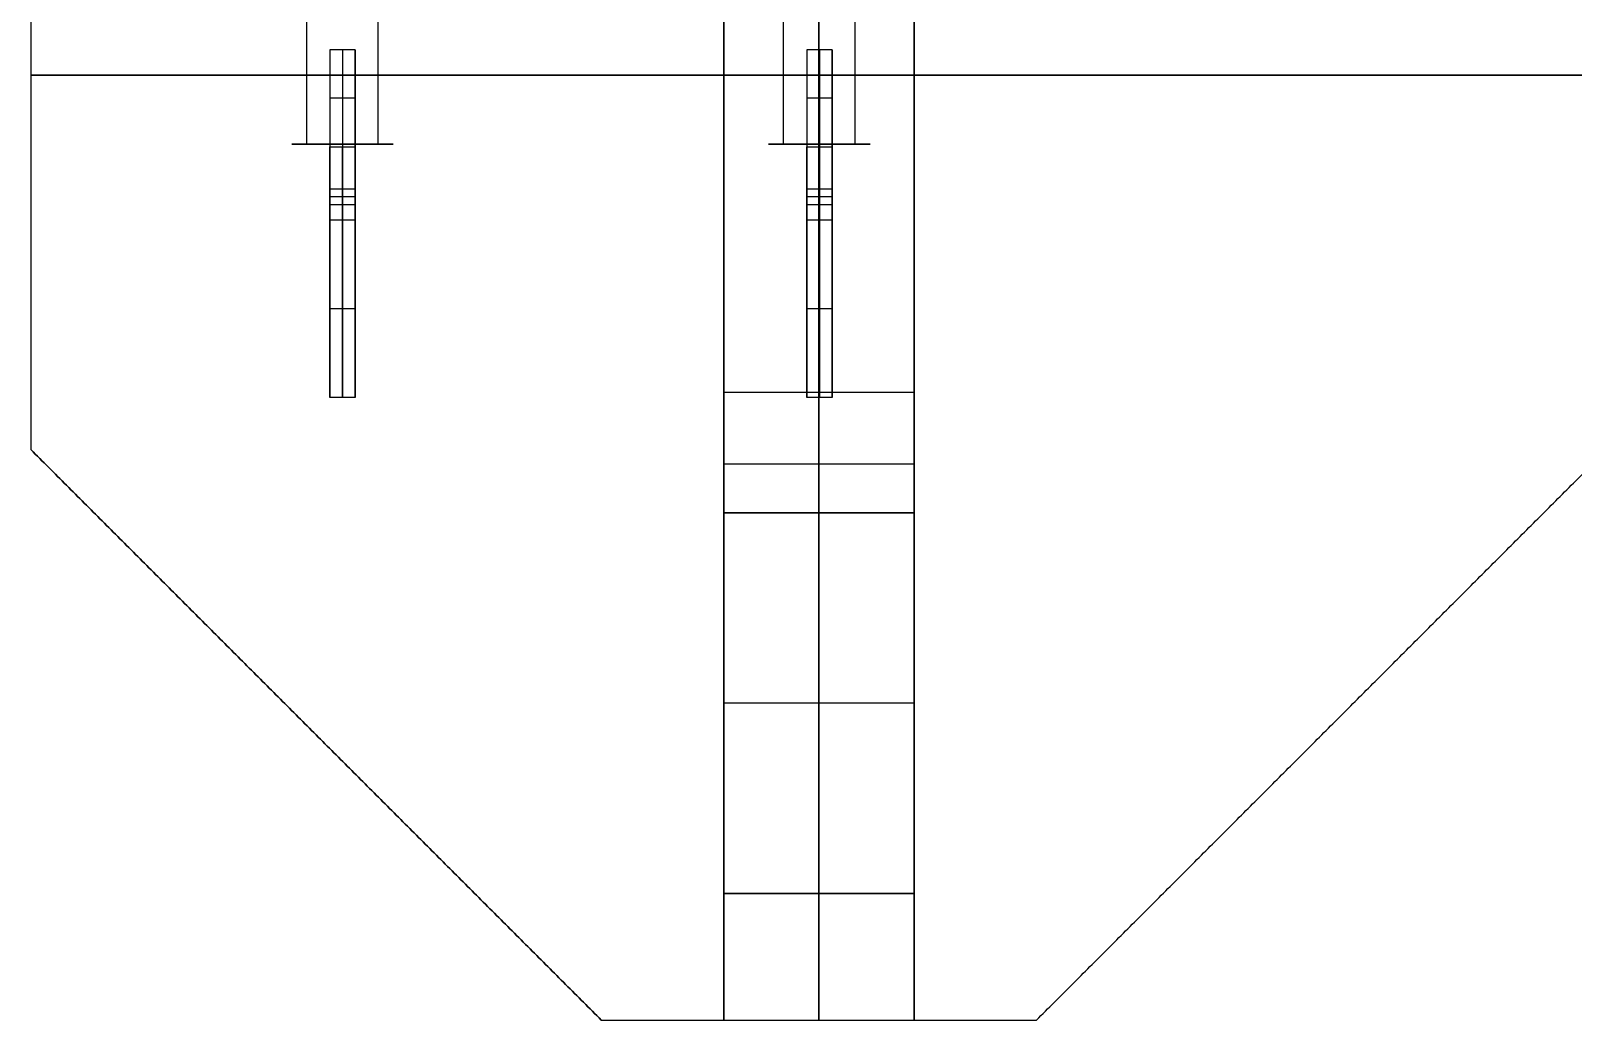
# Model space of a CAD drawing. Header units: millimetres. Extents: x 565 to 905, y -1671 to 168.
# Drawn here: x 582 to 703.7, y -162.1 to -84.1 of the extents above; entities that cross this region are included whole.
import ezdxf

# ---------------------------------------------------------------- set-up
doc = ezdxf.new("R2010")
doc.units = ezdxf.units.MM
doc.header["$MEASUREMENT"] = 0
doc.layers.add('V3', color=7, linetype='Continuous', true_color=0x000000)
doc.layers.add('V3 - steel', color=7, linetype='Continuous', true_color=0x191919)

msp = doc.modelspace()

# ---------------------------------------------------------------- linework, layer by layer
at = {"layer": 'V3'}
for p, q in [((582, -13.03, -7.5), (582, -117.11, -7.5)), ((888, -87.57, -15), (582, -87.57, -15)), ((582, -87.57, -15), (582, -87.57)), ((582, -117.11), (582, -117.11, -15)), ((644.17, -122.11, -15), (644.17, -152.11, -15)), ((651.67, -137.11, -15), (636.67, -137.11, -15))]:
    msp.add_line(p, q, dxfattribs=at)
for points in [[(582, -13.03, -15), (582, -65.07, -15), (582, -117.11, -15)], [(582, -63.03), (582, -90.07), (582, -117.11)], [(636.67, -63.03), (636.67, -92.57), (636.67, -122.11)], [(636.67, -63.03, 48.24), (636.67, -94.11, 48.24), (636.67, -125.19, 48.24)], [(644.17, -63.03), (644.17, -92.57), (644.17, -122.11)], [(651.67, -63.03), (651.67, -92.57), (651.67, -122.11)], [(651.67, -63.03, 48.24), (651.67, -94.11, 48.24), (651.67, -125.19, 48.24)], [(636.67, -162.11, 11.31), (636.67, -118.23, 55.2), (636.67, -74.34, 99.08)], [(644.17, -162.11, 11.31), (644.17, -118.23, 55.2), (644.17, -74.34, 99.08)], [(651.67, -162.11, 11.31), (651.67, -118.23, 55.2), (651.67, -74.34, 99.08)], [(582, -87.57), (735, -87.57), (888, -87.57)], [(636.67, -111.26), (636.67, -111.26, 31.08), (636.67, -111.26, 62.16)], [(651.67, -111.26, 62.16), (651.67, -111.26, 31.08), (651.67, -111.26)], [(636.67, -112.57), (644.17, -112.57), (651.67, -112.57)], [(627, -162.11, -15), (604.5, -139.61, -15), (582, -117.11, -15)], [(582, -117.11), (604.5, -139.61), (627, -162.11)], [(582, -117.11, -7.5), (604.5, -139.61, -7.5), (627, -162.11, -7.5)], [(661.33, -162.11), (683.83, -139.61), (706.33, -117.11)], [(661.33, -162.11, -15), (683.83, -139.61, -15), (706.33, -117.11, -15)], [(661.33, -162.11, -7.5), (683.83, -139.61, -7.5), (706.33, -117.11, -7.5)], [(636.67, -118.23, 55.2), (644.17, -118.23, 55.2), (651.67, -118.23, 55.2)], [(636.67, -122.11, -15), (636.67, -122.11, -7.5), (636.67, -122.11)], [(636.67, -122.11, -15), (644.17, -122.11, -15), (651.67, -122.11, -15)], [(636.67, -152.11, -15), (636.67, -137.11, -15), (636.67, -122.11, -15)], [(651.67, -122.11), (644.17, -122.11), (636.67, -122.11)], [(636.67, -122.11), (636.67, -137.11), (636.67, -152.11)], [(636.67, -122.11, -7.5), (644.17, -122.11, -7.5), (651.67, -122.11, -7.5)], [(636.67, -152.11, -15), (636.67, -137.11, -15), (636.67, -122.11, -15)], [(636.67, -122.11, -15), (636.67, -122.11, -7.5), (636.67, -122.11)], [(636.67, -122.11, -15), (644.17, -122.11, -15), (651.67, -122.11, -15)], [(651.67, -122.11), (644.17, -122.11), (636.67, -122.11)], [(636.67, -122.11, -7.5), (644.17, -122.11, -7.5), (651.67, -122.11, -7.5)], [(644.17, -122.11, -15), (644.17, -122.11, -7.5), (644.17, -122.11)], [(644.17, -122.11, -15), (644.17, -122.11, -7.5), (644.17, -122.11)], [(651.67, -122.11, -15), (651.67, -122.11, -7.5), (651.67, -122.11)], [(651.67, -122.11, -15), (651.67, -137.11, -15), (651.67, -152.11, -15)], [(651.67, -152.11), (651.67, -137.11), (651.67, -122.11)], [(651.67, -122.11, -15), (651.67, -137.11, -15), (651.67, -152.11, -15)], [(651.67, -122.11, -15), (651.67, -122.11, -7.5), (651.67, -122.11)], [(604.5, -139.61), (604.5, -139.61, -7.5), (604.5, -139.61, -15)], [(683.83, -139.61), (683.83, -139.61, -7.5), (683.83, -139.61, -15)], [(636.67, -152.11, -15), (636.67, -152.11, -7.5), (636.67, -152.11)], [(651.67, -152.11, -15), (644.17, -152.11, -15), (636.67, -152.11, -15)], [(636.67, -152.11), (644.17, -152.11), (651.67, -152.11)], [(651.67, -152.11, -7.5), (644.17, -152.11, -7.5), (636.67, -152.11, -7.5)], [(651.67, -152.11, -15), (644.17, -152.11, -15), (636.67, -152.11, -15)], [(636.67, -152.11, -15), (636.67, -152.11, -7.5), (636.67, -152.11)], [(636.67, -152.11), (644.17, -152.11), (651.67, -152.11)], [(636.67, -152.11), (636.67, -157.11), (636.67, -162.11)], [(651.67, -152.11, -7.5), (644.17, -152.11, -7.5), (636.67, -152.11, -7.5)], [(644.17, -152.11, -15), (644.17, -152.11, -7.5), (644.17, -152.11)], [(644.17, -152.11, -15), (644.17, -152.11, -7.5), (644.17, -152.11)], [(644.17, -152.11), (644.17, -157.11), (644.17, -162.11)], [(651.67, -152.11, -15), (651.67, -152.11, -7.5), (651.67, -152.11)], [(651.67, -152.11, -15), (651.67, -152.11, -7.5), (651.67, -152.11)], [(651.67, -152.11), (651.67, -157.11), (651.67, -162.11)], [(627, -162.11, -15), (635.71, -162.11, -15), (644.42, -162.11, -15)], [(627, -162.11), (631.83, -162.11), (636.67, -162.11)], [(627, -162.11), (627, -162.11, -7.5), (627, -162.11, -15)], [(627, -162.11, -7.5), (644.17, -162.11, -7.5), (661.33, -162.11, -7.5)], [(636.67, -162.11), (644.17, -162.11), (651.67, -162.11)], [(636.67, -162.11), (644.17, -162.11), (651.67, -162.11)], [(636.67, -162.11), (636.67, -162.11, 5.66), (636.67, -162.11, 11.31)], [(636.67, -162.11, 11.31), (644.17, -162.11, 11.31), (651.67, -162.11, 11.31)], [(636.67, -162.11, 5.66), (644.17, -162.11, 5.66), (651.67, -162.11, 5.66)], [(644.17, -162.11), (644.17, -162.11, 5.66), (644.17, -162.11, 11.31)], [(644.42, -162.11, -15), (651.92, -162.11, -15), (659.42, -162.11, -15)], [(651.67, -162.11), (655.54, -162.11), (659.42, -162.11)], [(651.67, -162.11), (651.67, -162.11, 5.66), (651.67, -162.11, 11.31)], [(659.42, -162.11, -15), (660.38, -162.11, -15), (661.33, -162.11, -15)], [(659.42, -162.11), (660.38, -162.11), (661.33, -162.11)], [(661.33, -162.11), (661.33, -162.11, -7.5), (661.33, -162.11, -15)]]:
    msp.add_open_spline(points, degree=2, dxfattribs=at)
at = {"layer": 'V3 - steel'}
for p, q in [((606.59, -85.57, 221.04), (606.59, -93.23, 221.04)), ((644.2, -85.57, 311.85), (644.2, -93.23, 311.85)), ((644.2, -85.57, 130.24), (644.2, -93.23, 130.24)), ((607.59, -89.4, 221.04), (605.59, -89.4, 221.04)), ((645.2, -89.4, 311.85), (643.2, -89.4, 311.85)), ((645.2, -89.4, 130.24), (643.2, -89.4, 130.24)), ((603.76, -93.03, 222.13), (609.41, -93.03, 227.79)), ((603.76, -93.03, 227.79), (609.41, -93.03, 222.13)), ((641.37, -93.03, 312.93), (647.03, -93.03, 318.59)), ((641.37, -93.03, 318.59), (647.03, -93.03, 312.93)), ((641.37, -93.03, 131.33), (647.03, -93.03, 136.98)), ((641.37, -93.03, 136.98), (647.03, -93.03, 131.33)), ((607.59, -97.18, 235.34), (605.59, -97.18, 235.34)), ((606.59, -96.57, 238.79), (606.59, -97.78, 231.89)), ((645.2, -97.18, 326.14), (643.2, -97.18, 326.14)), ((645.2, -97.18, 144.54), (643.2, -97.18, 144.54)), ((644.2, -96.57, 329.59), (644.2, -97.78, 322.7)), ((644.2, -96.57, 147.98), (644.2, -97.78, 141.09)), ((605.59, -99, 239), (605.59, -99, 232)), ((605.59, -99, 218), (605.59, -99, 211)), ((607.59, -99, 239), (607.59, -99, 232)), ((607.59, -99, 218), (607.59, -99, 211)), ((643.2, -99, 329.8), (643.2, -99, 322.8)), ((643.2, -99, 308.8), (643.2, -99, 301.8)), ((643.2, -99, 148.2), (643.2, -99, 141.2)), ((643.2, -99, 127.2), (643.2, -99, 120.2)), ((645.2, -99, 329.8), (645.2, -99, 322.8)), ((645.2, -99, 308.8), (645.2, -99, 301.8)), ((645.2, -99, 148.2), (645.2, -99, 141.2)), ((645.2, -99, 127.2), (645.2, -99, 120.2)), ((605.59, -113, 225), (605.59, -106, 225)), ((607.59, -113, 225), (607.59, -106, 225)), ((643.2, -113, 315.8), (643.2, -106, 315.8)), ((643.2, -113, 134.2), (643.2, -106, 134.2)), ((645.2, -113, 315.8), (645.2, -106, 315.8)), ((645.2, -113, 134.2), (645.2, -106, 134.2))]:
    msp.add_line(p, q, dxfattribs=at)
for points in [[(603.76, -93.03, 222.13), (603.76, -53.03, 222.13), (603.76, -13.03, 222.13)], [(603.76, -93.03, 227.79), (603.76, -53.03, 227.79), (603.76, -13.03, 227.79)], [(609.41, -93.03, 227.79), (609.41, -53.03, 227.79), (609.41, -13.03, 227.79)], [(609.41, -93.03, 222.13), (609.41, -53.03, 222.13), (609.41, -13.03, 222.13)], [(641.37, -93.03, 312.93), (641.37, -53.03, 312.93), (641.37, -13.03, 312.93)], [(641.37, -93.03, 318.59), (641.37, -53.03, 318.59), (641.37, -13.03, 318.59)], [(641.37, -93.03, 131.33), (641.37, -53.03, 131.33), (641.37, -13.03, 131.33)], [(641.37, -93.03, 136.98), (641.37, -53.03, 136.98), (641.37, -13.03, 136.98)], [(647.03, -93.03, 318.59), (647.03, -53.03, 318.59), (647.03, -13.03, 318.59)], [(647.03, -93.03, 312.93), (647.03, -53.03, 312.93), (647.03, -13.03, 312.93)], [(647.03, -93.03, 136.98), (647.03, -53.03, 136.98), (647.03, -13.03, 136.98)], [(647.03, -93.03, 131.33), (647.03, -53.03, 131.33), (647.03, -13.03, 131.33)], [(607.59, -85.57, 221.04), (606.59, -85.57, 221.04), (605.59, -85.57, 221.04)], [(605.59, -85.57, 221.04), (605.59, -89.4, 221.04), (605.59, -93.23, 221.04)], [(607.59, -93.23, 221.04), (607.59, -89.4, 221.04), (607.59, -85.57, 221.04)], [(645.2, -85.57, 311.85), (644.2, -85.57, 311.85), (643.2, -85.57, 311.85)], [(643.2, -85.57, 311.85), (643.2, -89.4, 311.85), (643.2, -93.23, 311.85)], [(645.2, -85.57, 130.24), (644.2, -85.57, 130.24), (643.2, -85.57, 130.24)], [(643.2, -85.57, 130.24), (643.2, -89.4, 130.24), (643.2, -93.23, 130.24)], [(645.2, -93.23, 311.85), (645.2, -89.4, 311.85), (645.2, -85.57, 311.85)], [(645.2, -93.23, 130.24), (645.2, -89.4, 130.24), (645.2, -85.57, 130.24)], [(605.59, -93.23, 221.04), (606.59, -93.23, 221.04), (607.59, -93.23, 221.04)], [(643.2, -93.23, 311.85), (644.2, -93.23, 311.85), (645.2, -93.23, 311.85)], [(643.2, -93.23, 130.24), (644.2, -93.23, 130.24), (645.2, -93.23, 130.24)], [(605.59, -96.57, 238.79), (605.59, -97.18, 235.34), (605.59, -97.78, 231.89)], [(607.59, -96.57, 238.79), (606.59, -96.57, 238.79), (605.59, -96.57, 238.79)], [(607.59, -97.78, 231.89), (607.59, -97.18, 235.34), (607.59, -96.57, 238.79)], [(643.2, -96.57, 329.59), (643.2, -97.18, 326.14), (643.2, -97.78, 322.7)], [(645.2, -96.57, 329.59), (644.2, -96.57, 329.59), (643.2, -96.57, 329.59)], [(643.2, -96.57, 147.98), (643.2, -97.18, 144.54), (643.2, -97.78, 141.09)], [(645.2, -96.57, 147.98), (644.2, -96.57, 147.98), (643.2, -96.57, 147.98)], [(645.2, -97.78, 322.7), (645.2, -97.18, 326.14), (645.2, -96.57, 329.59)], [(645.2, -97.78, 141.09), (645.2, -97.18, 144.54), (645.2, -96.57, 147.98)], [(605.59, -97.78, 231.89), (606.59, -97.78, 231.89), (607.59, -97.78, 231.89)], [(643.2, -97.78, 322.7), (644.2, -97.78, 322.7), (645.2, -97.78, 322.7)], [(643.2, -97.78, 141.09), (644.2, -97.78, 141.09), (645.2, -97.78, 141.09)], [(607.59, -99, 211), (606.59, -99, 211), (605.59, -99, 211)], [(607.59, -99, 239), (606.59, -99, 239), (605.59, -99, 239)], [(607.59, -99, 232), (606.59, -99, 232), (605.59, -99, 232)], [(607.59, -99, 218), (606.59, -99, 218), (605.59, -99, 218)], [(645.2, -99, 301.8), (644.2, -99, 301.8), (643.2, -99, 301.8)], [(645.2, -99, 329.8), (644.2, -99, 329.8), (643.2, -99, 329.8)], [(645.2, -99, 322.8), (644.2, -99, 322.8), (643.2, -99, 322.8)], [(645.2, -99, 308.8), (644.2, -99, 308.8), (643.2, -99, 308.8)], [(645.2, -99, 120.2), (644.2, -99, 120.2), (643.2, -99, 120.2)], [(645.2, -99, 148.2), (644.2, -99, 148.2), (643.2, -99, 148.2)], [(645.2, -99, 141.2), (644.2, -99, 141.2), (643.2, -99, 141.2)], [(645.2, -99, 127.2), (644.2, -99, 127.2), (643.2, -99, 127.2)], [(607.59, -106, 225), (606.59, -106, 225), (605.59, -106, 225)], [(645.2, -106, 315.8), (644.2, -106, 315.8), (643.2, -106, 315.8)], [(645.2, -106, 134.2), (644.2, -106, 134.2), (643.2, -106, 134.2)], [(607.59, -113, 225), (606.59, -113, 225), (605.59, -113, 225)], [(645.2, -113, 315.8), (644.2, -113, 315.8), (643.2, -113, 315.8)], [(645.2, -113, 134.2), (644.2, -113, 134.2), (643.2, -113, 134.2)]]:
    msp.add_open_spline(points, degree=2, dxfattribs=at)
for points, weights, knots in [([(605.59, -85.57, 221.04), (605.59, -88.53, 211), (605.59, -99, 211), (605.59, -113, 211), (605.59, -113, 225), (605.59, -113, 239), (605.59, -99, 239), (605.59, -97.78, 239), (605.59, -96.57, 238.79)], [0.908929963511, 0.763499454841, 1, 0.707106781187, 1, 0.707106781187, 1, 0.965028346451, 0.9384079723], [1.814615, 1.814615, 1.814615, 9.424778, 9.424778, 18.849556, 18.849556, 28.274334, 28.274334, 29.399659, 29.399659, 29.399659]), ([(606.59, -85.57, 221.04), (606.59, -88.53, 211), (606.59, -99, 211), (606.59, -113, 211), (606.59, -113, 225), (606.59, -113, 239), (606.59, -99, 239), (606.59, -97.78, 239), (606.59, -96.57, 238.79)], [0.908929963511, 0.763499454841, 1, 0.707106781187, 1, 0.707106781187, 1, 0.965028346451, 0.9384079723], [1.814615, 1.814615, 1.814615, 9.424778, 9.424778, 18.849556, 18.849556, 28.274334, 28.274334, 29.399659, 29.399659, 29.399659]), ([(607.59, -85.57, 221.04), (607.59, -88.53, 211), (607.59, -99, 211), (607.59, -113, 211), (607.59, -113, 225), (607.59, -113, 239), (607.59, -99, 239), (607.59, -97.78, 239), (607.59, -96.57, 238.79)], [0.908929963511, 0.763499454841, 1, 0.707106781187, 1, 0.707106781187, 1, 0.965028346451, 0.9384079723], [1.814615, 1.814615, 1.814615, 9.424778, 9.424778, 18.849556, 18.849556, 28.274334, 28.274334, 29.399659, 29.399659, 29.399659]), ([(643.2, -85.57, 311.85), (643.2, -88.53, 301.8), (643.2, -99, 301.8), (643.2, -113, 301.8), (643.2, -113, 315.8), (643.2, -113, 329.8), (643.2, -99, 329.8), (643.2, -97.78, 329.8), (643.2, -96.57, 329.59)], [0.908929963511, 0.763499454841, 1, 0.707106781187, 1, 0.707106781187, 1, 0.965028346451, 0.9384079723], [1.814615, 1.814615, 1.814615, 9.424778, 9.424778, 18.849556, 18.849556, 28.274334, 28.274334, 29.399659, 29.399659, 29.399659]), ([(643.2, -85.57, 130.24), (643.2, -88.53, 120.2), (643.2, -99, 120.2), (643.2, -113, 120.2), (643.2, -113, 134.2), (643.2, -113, 148.2), (643.2, -99, 148.2), (643.2, -97.78, 148.2), (643.2, -96.57, 147.98)], [0.908929963511, 0.763499454841, 1, 0.707106781187, 1, 0.707106781187, 1, 0.965028346451, 0.9384079723], [1.814615, 1.814615, 1.814615, 9.424778, 9.424778, 18.849556, 18.849556, 28.274334, 28.274334, 29.399659, 29.399659, 29.399659]), ([(644.2, -85.57, 311.85), (644.2, -88.53, 301.8), (644.2, -99, 301.8), (644.2, -113, 301.8), (644.2, -113, 315.8), (644.2, -113, 329.8), (644.2, -99, 329.8), (644.2, -97.78, 329.8), (644.2, -96.57, 329.59)], [0.908929963511, 0.763499454841, 1, 0.707106781187, 1, 0.707106781187, 1, 0.965028346451, 0.9384079723], [1.814615, 1.814615, 1.814615, 9.424778, 9.424778, 18.849556, 18.849556, 28.274334, 28.274334, 29.399659, 29.399659, 29.399659]), ([(644.2, -85.57, 130.24), (644.2, -88.53, 120.2), (644.2, -99, 120.2), (644.2, -113, 120.2), (644.2, -113, 134.2), (644.2, -113, 148.2), (644.2, -99, 148.2), (644.2, -97.78, 148.2), (644.2, -96.57, 147.98)], [0.908929963511, 0.763499454841, 1, 0.707106781187, 1, 0.707106781187, 1, 0.965028346451, 0.9384079723], [1.814615, 1.814615, 1.814615, 9.424778, 9.424778, 18.849556, 18.849556, 28.274334, 28.274334, 29.399659, 29.399659, 29.399659]), ([(645.2, -85.57, 311.85), (645.2, -88.53, 301.8), (645.2, -99, 301.8), (645.2, -113, 301.8), (645.2, -113, 315.8), (645.2, -113, 329.8), (645.2, -99, 329.8), (645.2, -97.78, 329.8), (645.2, -96.57, 329.59)], [0.908929963511, 0.763499454841, 1, 0.707106781187, 1, 0.707106781187, 1, 0.965028346451, 0.9384079723], [1.814615, 1.814615, 1.814615, 9.424778, 9.424778, 18.849556, 18.849556, 28.274334, 28.274334, 29.399659, 29.399659, 29.399659]), ([(645.2, -85.57, 130.24), (645.2, -88.53, 120.2), (645.2, -99, 120.2), (645.2, -113, 120.2), (645.2, -113, 134.2), (645.2, -113, 148.2), (645.2, -99, 148.2), (645.2, -97.78, 148.2), (645.2, -96.57, 147.98)], [0.908929963511, 0.763499454841, 1, 0.707106781187, 1, 0.707106781187, 1, 0.965028346451, 0.9384079723], [1.814615, 1.814615, 1.814615, 9.424778, 9.424778, 18.849556, 18.849556, 28.274334, 28.274334, 29.399659, 29.399659, 29.399659]), ([(609.41, -93.03, 227.79), (612.24, -93.03, 224.96), (609.41, -93.03, 222.13), (606.59, -93.03, 219.3), (603.76, -93.03, 222.13), (600.93, -93.03, 224.96), (603.76, -93.03, 227.79), (606.59, -93.03, 230.61), (609.41, -93.03, 227.79)], [1, 0.707106781187, 1, 0.707106781187, 1, 0.707106781187, 1, 0.707106781187, 1], [0, 0, 0, 6.283185, 6.283185, 12.566371, 12.566371, 18.849556, 18.849556, 25.132741, 25.132741, 25.132741]), ([(605.59, -97.78, 231.89), (605.59, -98.39, 232), (605.59, -99, 232), (605.59, -106, 232), (605.59, -106, 225), (605.59, -106, 218), (605.59, -99, 218), (605.59, -95.31, 218), (605.59, -93.23, 221.04)], [0.9384079723, 0.965028346451, 1, 0.707106781187, 1, 0.707106781187, 1, 0.820838527322, 0.860861598569], [45.998565, 45.998565, 45.998565, 47.12389, 47.12389, 56.548668, 56.548668, 65.973446, 65.973446, 71.73854, 71.73854, 71.73854]), ([(606.59, -97.78, 231.89), (606.59, -98.39, 232), (606.59, -99, 232), (606.59, -106, 232), (606.59, -106, 225), (606.59, -106, 218), (606.59, -99, 218), (606.59, -95.31, 218), (606.59, -93.23, 221.04)], [0.9384079723, 0.965028346451, 1, 0.707106781187, 1, 0.707106781187, 1, 0.820838527322, 0.860861598569], [45.998565, 45.998565, 45.998565, 47.12389, 47.12389, 56.548668, 56.548668, 65.973446, 65.973446, 71.73854, 71.73854, 71.73854]), ([(607.59, -97.78, 231.89), (607.59, -98.39, 232), (607.59, -99, 232), (607.59, -106, 232), (607.59, -106, 225), (607.59, -106, 218), (607.59, -99, 218), (607.59, -95.31, 218), (607.59, -93.23, 221.04)], [0.9384079723, 0.965028346451, 1, 0.707106781187, 1, 0.707106781187, 1, 0.820838527322, 0.860861598569], [45.998565, 45.998565, 45.998565, 47.12389, 47.12389, 56.548668, 56.548668, 65.973446, 65.973446, 71.73854, 71.73854, 71.73854]), ([(647.03, -93.03, 318.59), (649.85, -93.03, 315.76), (647.03, -93.03, 312.93), (644.2, -93.03, 310.1), (641.37, -93.03, 312.93), (638.54, -93.03, 315.76), (641.37, -93.03, 318.59), (644.2, -93.03, 321.42), (647.03, -93.03, 318.59)], [1, 0.707106781187, 1, 0.707106781187, 1, 0.707106781187, 1, 0.707106781187, 1], [0, 0, 0, 6.283185, 6.283185, 12.566371, 12.566371, 18.849556, 18.849556, 25.132741, 25.132741, 25.132741]), ([(647.03, -93.03, 136.98), (649.85, -93.03, 134.15), (647.03, -93.03, 131.33), (644.2, -93.03, 128.5), (641.37, -93.03, 131.33), (638.54, -93.03, 134.15), (641.37, -93.03, 136.98), (644.2, -93.03, 139.81), (647.03, -93.03, 136.98)], [1, 0.707106781187, 1, 0.707106781187, 1, 0.707106781187, 1, 0.707106781187, 1], [0, 0, 0, 6.283185, 6.283185, 12.566371, 12.566371, 18.849556, 18.849556, 25.132741, 25.132741, 25.132741]), ([(643.2, -97.78, 322.7), (643.2, -98.39, 322.8), (643.2, -99, 322.8), (643.2, -106, 322.8), (643.2, -106, 315.8), (643.2, -106, 308.8), (643.2, -99, 308.8), (643.2, -95.31, 308.8), (643.2, -93.23, 311.85)], [0.9384079723, 0.965028346451, 1, 0.707106781187, 1, 0.707106781187, 1, 0.820838527322, 0.860861598569], [45.998565, 45.998565, 45.998565, 47.12389, 47.12389, 56.548668, 56.548668, 65.973446, 65.973446, 71.73854, 71.73854, 71.73854]), ([(643.2, -97.78, 141.09), (643.2, -98.39, 141.2), (643.2, -99, 141.2), (643.2, -106, 141.2), (643.2, -106, 134.2), (643.2, -106, 127.2), (643.2, -99, 127.2), (643.2, -95.31, 127.2), (643.2, -93.23, 130.24)], [0.9384079723, 0.965028346451, 1, 0.707106781187, 1, 0.707106781187, 1, 0.820838527322, 0.860861598569], [45.998565, 45.998565, 45.998565, 47.12389, 47.12389, 56.548668, 56.548668, 65.973446, 65.973446, 71.73854, 71.73854, 71.73854]), ([(644.2, -97.78, 322.7), (644.2, -98.39, 322.8), (644.2, -99, 322.8), (644.2, -106, 322.8), (644.2, -106, 315.8), (644.2, -106, 308.8), (644.2, -99, 308.8), (644.2, -95.31, 308.8), (644.2, -93.23, 311.85)], [0.9384079723, 0.965028346451, 1, 0.707106781187, 1, 0.707106781187, 1, 0.820838527322, 0.860861598569], [45.998565, 45.998565, 45.998565, 47.12389, 47.12389, 56.548668, 56.548668, 65.973446, 65.973446, 71.73854, 71.73854, 71.73854]), ([(644.2, -97.78, 141.09), (644.2, -98.39, 141.2), (644.2, -99, 141.2), (644.2, -106, 141.2), (644.2, -106, 134.2), (644.2, -106, 127.2), (644.2, -99, 127.2), (644.2, -95.31, 127.2), (644.2, -93.23, 130.24)], [0.9384079723, 0.965028346451, 1, 0.707106781187, 1, 0.707106781187, 1, 0.820838527322, 0.860861598569], [45.998565, 45.998565, 45.998565, 47.12389, 47.12389, 56.548668, 56.548668, 65.973446, 65.973446, 71.73854, 71.73854, 71.73854]), ([(645.2, -97.78, 322.7), (645.2, -98.39, 322.8), (645.2, -99, 322.8), (645.2, -106, 322.8), (645.2, -106, 315.8), (645.2, -106, 308.8), (645.2, -99, 308.8), (645.2, -95.31, 308.8), (645.2, -93.23, 311.85)], [0.9384079723, 0.965028346451, 1, 0.707106781187, 1, 0.707106781187, 1, 0.820838527322, 0.860861598569], [45.998565, 45.998565, 45.998565, 47.12389, 47.12389, 56.548668, 56.548668, 65.973446, 65.973446, 71.73854, 71.73854, 71.73854]), ([(645.2, -97.78, 141.09), (645.2, -98.39, 141.2), (645.2, -99, 141.2), (645.2, -106, 141.2), (645.2, -106, 134.2), (645.2, -106, 127.2), (645.2, -99, 127.2), (645.2, -95.31, 127.2), (645.2, -93.23, 130.24)], [0.9384079723, 0.965028346451, 1, 0.707106781187, 1, 0.707106781187, 1, 0.820838527322, 0.860861598569], [45.998565, 45.998565, 45.998565, 47.12389, 47.12389, 56.548668, 56.548668, 65.973446, 65.973446, 71.73854, 71.73854, 71.73854])]:
    msp.add_rational_spline(points, weights, degree=2, knots=knots, dxfattribs=at)

doc.saveas('drawing.dxf')
